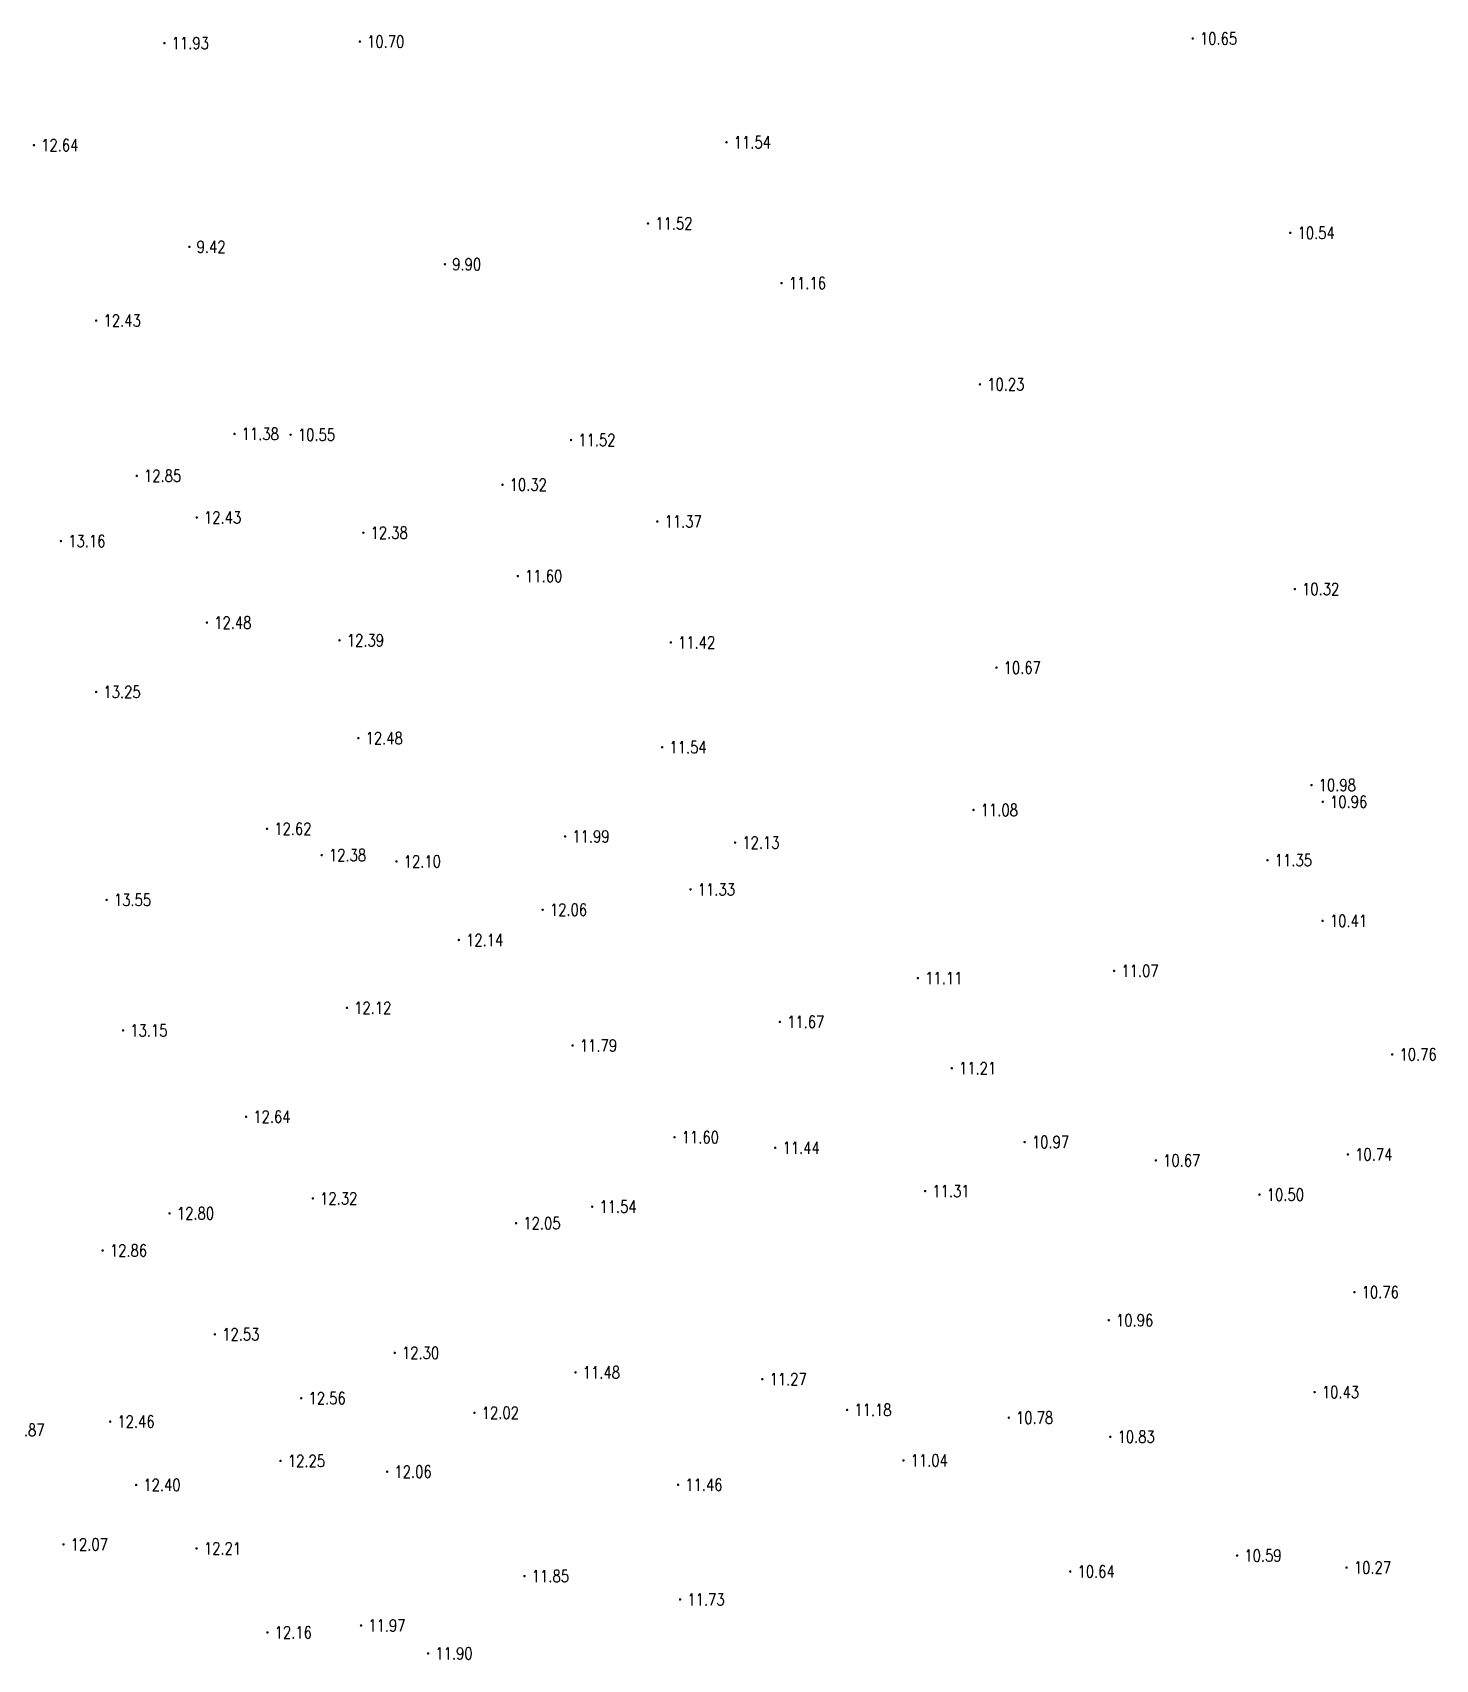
# Model space of a CAD drawing. Extents: x 476861 to 479475, y 2367369 to 2370541.
# Drawn here: x 477929.7 to 478046, y 2368760.2 to 2368895 of the extents above; entities that cross this region are included whole.
import ezdxf
from ezdxf.enums import TextEntityAlignment as Align

# ---------------------------------------------------------------- set-up
doc = ezdxf.new("R2010")
doc.units = 0
doc.header["$LTSCALE"] = 0.5
doc.layers.get('0').update_dxf_attribs({"linetype": 'CONTINUOUS'})
doc.layers.add('GCD', color=1, linetype='CONTINUOUS')
doc.styles.add('HZ', font='rs.shx', dxfattribs={"width": 0.8, "bigfont": 'hztxt.shx'})

# ---------------------------------------------------------------- blocks, each defined once
blk = doc.blocks.new('GC200')
at = {"linetype": 'Continuous', "const_width": 0.2, "flags": 128}
blk.add_lwpolyline([(-0.1, 0, 1), (0.1, 0, 1)], format="xyb", close=True, dxfattribs=at)

msp = doc.modelspace()

# ---------------------------------------------------------------- block references
at = {"layer": 'GCD', "linetype": 'Continuous'}
ref = msp.add_blockref('GC200', (478025.846, 2368894.47, 10.65), dxfattribs=dict(at, xscale=0.5, yscale=0.5, zscale=0.5))
ref.add_attrib('height', '10.65', dxfattribs={"linetype": 'Continuous', "height": 1, "style": 'HZ', "width": 0.8}).set_placement((478026.446, 2368894.47, 10.65), align=Align.MIDDLE_LEFT)
ref = msp.add_blockref('GC200', (477940.659, 2368894.09, 11.93), dxfattribs=dict(at, xscale=0.5, yscale=0.5, zscale=0.5))
ref.add_attrib('height', '11.93', dxfattribs={"linetype": 'Continuous', "height": 1, "style": 'HZ', "width": 0.8}).set_placement((477941.259, 2368894.09, 11.93), align=Align.MIDDLE_LEFT)
ref = msp.add_blockref('GC200', (477956.849, 2368894.22, 10.703), dxfattribs=dict(at, xscale=0.5, yscale=0.5, zscale=0.5))
ref.add_attrib('height', '10.70', dxfattribs={"linetype": 'Continuous', "height": 1, "style": 'HZ', "width": 0.8}).set_placement((477957.449, 2368894.22, 10.703), align=Align.MIDDLE_LEFT)
ref = msp.add_blockref('GC200', (477929.845, 2368885.642, 12.644), dxfattribs=dict(at, xscale=0.5, yscale=0.5, zscale=0.5))
ref.add_attrib('height', '12.64', dxfattribs={"linetype": 'Continuous', "height": 1, "style": 'HZ', "width": 0.8}).set_placement((477930.445, 2368885.642, 12.644), align=Align.MIDDLE_LEFT)
ref = msp.add_blockref('GC200', (477987.227, 2368885.878, 11.543), dxfattribs=dict(at, xscale=0.5, yscale=0.5, zscale=0.5))
ref.add_attrib('height', '11.54', dxfattribs={"linetype": 'Continuous', "height": 1, "style": 'HZ', "width": 0.8}).set_placement((477987.827, 2368885.878, 11.543), align=Align.MIDDLE_LEFT)
ref = msp.add_blockref('GC200', (477980.722, 2368879.156, 11.516), dxfattribs=dict(at, xscale=0.5, yscale=0.5, zscale=0.5))
ref.add_attrib('height', '11.52', dxfattribs={"linetype": 'Continuous', "height": 1, "style": 'HZ', "width": 0.8}).set_placement((477981.322, 2368879.156, 11.516), align=Align.MIDDLE_LEFT)
ref = msp.add_blockref('GC200', (478033.934, 2368878.375, 10.54), dxfattribs=dict(at, xscale=0.5, yscale=0.5, zscale=0.5))
ref.add_attrib('height', '10.54', dxfattribs={"linetype": 'Continuous', "height": 1, "style": 'HZ', "width": 0.8}).set_placement((478034.534, 2368878.375, 10.54), align=Align.MIDDLE_LEFT)
ref = msp.add_blockref('GC200', (477942.727, 2368877.221, 9.42), dxfattribs=dict(at, xscale=0.5, yscale=0.5, zscale=0.5))
ref.add_attrib('height', '9.42', dxfattribs={"linetype": 'Continuous', "height": 1, "style": 'HZ', "width": 0.8}).set_placement((477943.327, 2368877.221, 9.42), align=Align.MIDDLE_LEFT)
ref = msp.add_blockref('GC200', (477963.9, 2368875.776, 9.902), dxfattribs=dict(at, xscale=0.5, yscale=0.5, zscale=0.5))
ref.add_attrib('height', '9.90', dxfattribs={"linetype": 'Continuous', "height": 1, "style": 'HZ', "width": 0.8}).set_placement((477964.5, 2368875.776, 9.902), align=Align.MIDDLE_LEFT)
ref = msp.add_blockref('GC200', (477991.785, 2368874.215, 11.159), dxfattribs=dict(at, xscale=0.5, yscale=0.5, zscale=0.5))
ref.add_attrib('height', '11.16', dxfattribs={"linetype": 'Continuous', "height": 1, "style": 'HZ', "width": 0.8}).set_placement((477992.385, 2368874.215, 11.159), align=Align.MIDDLE_LEFT)
ref = msp.add_blockref('GC200', (477935.011, 2368871.108, 12.43), dxfattribs=dict(at, xscale=0.5, yscale=0.5, zscale=0.5))
ref.add_attrib('height', '12.43', dxfattribs={"linetype": 'Continuous', "height": 1, "style": 'HZ', "width": 0.8}).set_placement((477935.611, 2368871.108, 12.43), align=Align.MIDDLE_LEFT)
ref = msp.add_blockref('GC200', (478008.221, 2368865.831, 10.233), dxfattribs=dict(at, xscale=0.5, yscale=0.5, zscale=0.5))
ref.add_attrib('height', '10.23', dxfattribs={"linetype": 'Continuous', "height": 1, "style": 'HZ', "width": 0.8}).set_placement((478008.821, 2368865.831, 10.233), align=Align.MIDDLE_LEFT)
ref = msp.add_blockref('GC200', (477946.46, 2368861.722, 11.384), dxfattribs=dict(at, xscale=0.5, yscale=0.5, zscale=0.5))
ref.add_attrib('height', '11.38', dxfattribs={"linetype": 'Continuous', "height": 1, "style": 'HZ', "width": 0.8}).set_placement((477947.06, 2368861.722, 11.384), align=Align.MIDDLE_LEFT)
ref = msp.add_blockref('GC200', (477951.116, 2368861.658, 10.552), dxfattribs=dict(at, xscale=0.5, yscale=0.5, zscale=0.5))
ref.add_attrib('height', '10.55', dxfattribs={"linetype": 'Continuous', "height": 1, "style": 'HZ', "width": 0.8}).set_placement((477951.716, 2368861.658, 10.552), align=Align.MIDDLE_LEFT)
ref = msp.add_blockref('GC200', (477974.346, 2368861.219, 11.521), dxfattribs=dict(at, xscale=0.5, yscale=0.5, zscale=0.5))
ref.add_attrib('height', '11.52', dxfattribs={"linetype": 'Continuous', "height": 1, "style": 'HZ', "width": 0.8}).set_placement((477974.946, 2368861.219, 11.521), align=Align.MIDDLE_LEFT)
ref = msp.add_blockref('GC200', (477938.367, 2368858.254, 12.846), dxfattribs=dict(at, xscale=0.5, yscale=0.5, zscale=0.5))
ref.add_attrib('height', '12.85', dxfattribs={"linetype": 'Continuous', "height": 1, "style": 'HZ', "width": 0.8}).set_placement((477938.967, 2368858.254, 12.846), align=Align.MIDDLE_LEFT)
ref = msp.add_blockref('GC200', (477968.663, 2368857.517, 10.316), dxfattribs=dict(at, xscale=0.5, yscale=0.5, zscale=0.5))
ref.add_attrib('height', '10.32', dxfattribs={"linetype": 'Continuous', "height": 1, "style": 'HZ', "width": 0.8}).set_placement((477969.263, 2368857.517, 10.316), align=Align.MIDDLE_LEFT)
ref = msp.add_blockref('GC200', (477943.339, 2368854.801, 12.434), dxfattribs=dict(at, xscale=0.5, yscale=0.5, zscale=0.5))
ref.add_attrib('height', '12.43', dxfattribs={"linetype": 'Continuous', "height": 1, "style": 'HZ', "width": 0.8}).set_placement((477943.939, 2368854.801, 12.434), align=Align.MIDDLE_LEFT)
ref = msp.add_blockref('GC200', (477981.496, 2368854.476, 11.373), dxfattribs=dict(at, xscale=0.5, yscale=0.5, zscale=0.5))
ref.add_attrib('height', '11.37', dxfattribs={"linetype": 'Continuous', "height": 1, "style": 'HZ', "width": 0.8}).set_placement((477982.096, 2368854.476, 11.373), align=Align.MIDDLE_LEFT)
ref = msp.add_blockref('GC200', (477932.088, 2368852.849, 13.157), dxfattribs=dict(at, xscale=0.5, yscale=0.5, zscale=0.5))
ref.add_attrib('height', '13.16', dxfattribs={"linetype": 'Continuous', "height": 1, "style": 'HZ', "width": 0.8}).set_placement((477932.688, 2368852.849, 13.157), align=Align.MIDDLE_LEFT)
ref = msp.add_blockref('GC200', (477957.138, 2368853.54, 12.381), dxfattribs=dict(at, xscale=0.5, yscale=0.5, zscale=0.5))
ref.add_attrib('height', '12.38', dxfattribs={"linetype": 'Continuous', "height": 1, "style": 'HZ', "width": 0.8}).set_placement((477957.738, 2368853.54, 12.381), align=Align.MIDDLE_LEFT)
ref = msp.add_blockref('GC200', (477969.937, 2368849.951, 11.595), dxfattribs=dict(at, xscale=0.5, yscale=0.5, zscale=0.5))
ref.add_attrib('height', '11.60', dxfattribs={"linetype": 'Continuous', "height": 1, "style": 'HZ', "width": 0.8}).set_placement((477970.537, 2368849.951, 11.595), align=Align.MIDDLE_LEFT)
ref = msp.add_blockref('GC200', (478034.307, 2368848.872, 10.32), dxfattribs=dict(at, xscale=0.5, yscale=0.5, zscale=0.5))
ref.add_attrib('height', '10.32', dxfattribs={"linetype": 'Continuous', "height": 1, "style": 'HZ', "width": 0.8}).set_placement((478034.907, 2368848.872, 10.32), align=Align.MIDDLE_LEFT)
ref = msp.add_blockref('GC200', (477944.182, 2368846.091, 12.483), dxfattribs=dict(at, xscale=0.5, yscale=0.5, zscale=0.5))
ref.add_attrib('height', '12.48', dxfattribs={"linetype": 'Continuous', "height": 1, "style": 'HZ', "width": 0.8}).set_placement((477944.782, 2368846.091, 12.483), align=Align.MIDDLE_LEFT)
ref = msp.add_blockref('GC200', (477955.169, 2368844.625, 12.388), dxfattribs=dict(at, xscale=0.5, yscale=0.5, zscale=0.5))
ref.add_attrib('height', '12.39', dxfattribs={"linetype": 'Continuous', "height": 1, "style": 'HZ', "width": 0.8}).set_placement((477955.769, 2368844.625, 12.388), align=Align.MIDDLE_LEFT)
ref = msp.add_blockref('GC200', (477982.61, 2368844.45, 11.424), dxfattribs=dict(at, xscale=0.5, yscale=0.5, zscale=0.5))
ref.add_attrib('height', '11.42', dxfattribs={"linetype": 'Continuous', "height": 1, "style": 'HZ', "width": 0.8}).set_placement((477983.21, 2368844.45, 11.424), align=Align.MIDDLE_LEFT)
ref = msp.add_blockref('GC200', (478009.586, 2368842.363, 10.671), dxfattribs=dict(at, xscale=0.5, yscale=0.5, zscale=0.5))
ref.add_attrib('height', '10.67', dxfattribs={"linetype": 'Continuous', "height": 1, "style": 'HZ', "width": 0.8}).set_placement((478010.186, 2368842.363, 10.671), align=Align.MIDDLE_LEFT)
ref = msp.add_blockref('GC200', (477935.003, 2368840.35, 13.245), dxfattribs=dict(at, xscale=0.5, yscale=0.5, zscale=0.5))
ref.add_attrib('height', '13.25', dxfattribs={"linetype": 'Continuous', "height": 1, "style": 'HZ', "width": 0.8}).set_placement((477935.603, 2368840.35, 13.245), align=Align.MIDDLE_LEFT)
ref = msp.add_blockref('GC200', (477956.725, 2368836.523, 12.484), dxfattribs=dict(at, xscale=0.5, yscale=0.5, zscale=0.5))
ref.add_attrib('height', '12.48', dxfattribs={"linetype": 'Continuous', "height": 1, "style": 'HZ', "width": 0.8}).set_placement((477957.325, 2368836.523, 12.484), align=Align.MIDDLE_LEFT)
ref = msp.add_blockref('GC200', (477981.897, 2368835.773, 11.54), dxfattribs=dict(at, xscale=0.5, yscale=0.5, zscale=0.5))
ref.add_attrib('height', '11.54', dxfattribs={"linetype": 'Continuous', "height": 1, "style": 'HZ', "width": 0.8}).set_placement((477982.497, 2368835.773, 11.54), align=Align.MIDDLE_LEFT)
ref = msp.add_blockref('GC200', (478035.685, 2368832.638, 10.979), dxfattribs=dict(at, xscale=0.5, yscale=0.5, zscale=0.5))
ref.add_attrib('height', '10.98', dxfattribs={"linetype": 'Continuous', "height": 1, "style": 'HZ', "width": 0.8}).set_placement((478036.285, 2368832.638, 10.979), align=Align.MIDDLE_LEFT)
ref = msp.add_blockref('GC200', (478036.626, 2368831.251, 10.961), dxfattribs=dict(at, xscale=0.5, yscale=0.5, zscale=0.5))
ref.add_attrib('height', '10.96', dxfattribs={"linetype": 'Continuous', "height": 1, "style": 'HZ', "width": 0.8}).set_placement((478037.226, 2368831.251, 10.961), align=Align.MIDDLE_LEFT)
ref = msp.add_blockref('GC200', (478007.687, 2368830.574, 11.08), dxfattribs=dict(at, xscale=0.5, yscale=0.5, zscale=0.5))
ref.add_attrib('height', '11.08', dxfattribs={"linetype": 'Continuous', "height": 1, "style": 'HZ', "width": 0.8}).set_placement((478008.287, 2368830.574, 11.08), align=Align.MIDDLE_LEFT)
ref = msp.add_blockref('GC200', (477949.158, 2368829.015, 12.619), dxfattribs=dict(at, xscale=0.5, yscale=0.5, zscale=0.5))
ref.add_attrib('height', '12.62', dxfattribs={"linetype": 'Continuous', "height": 1, "style": 'HZ', "width": 0.8}).set_placement((477949.758, 2368829.015, 12.619), align=Align.MIDDLE_LEFT)
ref = msp.add_blockref('GC200', (477973.854, 2368828.381, 11.994), dxfattribs=dict(at, xscale=0.5, yscale=0.5, zscale=0.5))
ref.add_attrib('height', '11.99', dxfattribs={"linetype": 'Continuous', "height": 1, "style": 'HZ', "width": 0.8}).set_placement((477974.454, 2368828.381, 11.994), align=Align.MIDDLE_LEFT)
ref = msp.add_blockref('GC200', (477987.934, 2368827.869, 12.132), dxfattribs=dict(at, xscale=0.5, yscale=0.5, zscale=0.5))
ref.add_attrib('height', '12.13', dxfattribs={"linetype": 'Continuous', "height": 1, "style": 'HZ', "width": 0.8}).set_placement((477988.534, 2368827.869, 12.132), align=Align.MIDDLE_LEFT)
ref = msp.add_blockref('GC200', (477953.688, 2368826.835, 12.38), dxfattribs=dict(at, xscale=0.5, yscale=0.5, zscale=0.5))
ref.add_attrib('height', '12.38', dxfattribs={"linetype": 'Continuous', "height": 1, "style": 'HZ', "width": 0.8}).set_placement((477954.288, 2368826.835, 12.38), align=Align.MIDDLE_LEFT)
ref = msp.add_blockref('GC200', (477959.883, 2368826.31, 12.098), dxfattribs=dict(at, xscale=0.5, yscale=0.5, zscale=0.5))
ref.add_attrib('height', '12.10', dxfattribs={"linetype": 'Continuous', "height": 1, "style": 'HZ', "width": 0.8}).set_placement((477960.483, 2368826.31, 12.098), align=Align.MIDDLE_LEFT)
ref = msp.add_blockref('GC200', (478032.045, 2368826.414, 11.347), dxfattribs=dict(at, xscale=0.5, yscale=0.5, zscale=0.5))
ref.add_attrib('height', '11.35', dxfattribs={"linetype": 'Continuous', "height": 1, "style": 'HZ', "width": 0.8}).set_placement((478032.645, 2368826.414, 11.347), align=Align.MIDDLE_LEFT)
ref = msp.add_blockref('GC200', (477935.873, 2368823.121, 13.549), dxfattribs=dict(at, xscale=0.5, yscale=0.5, zscale=0.5))
ref.add_attrib('height', '13.55', dxfattribs={"linetype": 'Continuous', "height": 1, "style": 'HZ', "width": 0.8}).set_placement((477936.473, 2368823.121, 13.549), align=Align.MIDDLE_LEFT)
ref = msp.add_blockref('GC200', (477984.243, 2368823.992, 11.331), dxfattribs=dict(at, xscale=0.5, yscale=0.5, zscale=0.5))
ref.add_attrib('height', '11.33', dxfattribs={"linetype": 'Continuous', "height": 1, "style": 'HZ', "width": 0.8}).set_placement((477984.843, 2368823.992, 11.331), align=Align.MIDDLE_LEFT)
ref = msp.add_blockref('GC200', (477971.994, 2368822.309, 12.064), dxfattribs=dict(at, xscale=0.5, yscale=0.5, zscale=0.5))
ref.add_attrib('height', '12.06', dxfattribs={"linetype": 'Continuous', "height": 1, "style": 'HZ', "width": 0.8}).set_placement((477972.594, 2368822.309, 12.064), align=Align.MIDDLE_LEFT)
ref = msp.add_blockref('GC200', (478036.611, 2368821.393, 10.412), dxfattribs=dict(at, xscale=0.5, yscale=0.5, zscale=0.5))
ref.add_attrib('height', '10.41', dxfattribs={"linetype": 'Continuous', "height": 1, "style": 'HZ', "width": 0.8}).set_placement((478037.211, 2368821.393, 10.412), align=Align.MIDDLE_LEFT)
ref = msp.add_blockref('GC200', (477965.051, 2368819.805, 12.144), dxfattribs=dict(at, xscale=0.5, yscale=0.5, zscale=0.5))
ref.add_attrib('height', '12.14', dxfattribs={"linetype": 'Continuous', "height": 1, "style": 'HZ', "width": 0.8}).set_placement((477965.651, 2368819.805, 12.144), align=Align.MIDDLE_LEFT)
ref = msp.add_blockref('GC200', (478003.082, 2368816.651, 11.111), dxfattribs=dict(at, xscale=0.5, yscale=0.5, zscale=0.5))
ref.add_attrib('height', '11.11', dxfattribs={"linetype": 'Continuous', "height": 1, "style": 'HZ', "width": 0.8}).set_placement((478003.682, 2368816.651, 11.111), align=Align.MIDDLE_LEFT)
ref = msp.add_blockref('GC200', (478019.338, 2368817.251, 11.069), dxfattribs=dict(at, xscale=0.5, yscale=0.5, zscale=0.5))
ref.add_attrib('height', '11.07', dxfattribs={"linetype": 'Continuous', "height": 1, "style": 'HZ', "width": 0.8}).set_placement((478019.938, 2368817.251, 11.069), align=Align.MIDDLE_LEFT)
ref = msp.add_blockref('GC200', (477955.775, 2368814.184, 12.12), dxfattribs=dict(at, xscale=0.5, yscale=0.5, zscale=0.5))
ref.add_attrib('height', '12.12', dxfattribs={"linetype": 'Continuous', "height": 1, "style": 'HZ', "width": 0.8}).set_placement((477956.375, 2368814.184, 12.12), align=Align.MIDDLE_LEFT)
ref = msp.add_blockref('GC200', (477937.231, 2368812.318, 13.146), dxfattribs=dict(at, xscale=0.5, yscale=0.5, zscale=0.5))
ref.add_attrib('height', '13.15', dxfattribs={"linetype": 'Continuous', "height": 1, "style": 'HZ', "width": 0.8}).set_placement((477937.831, 2368812.318, 13.146), align=Align.MIDDLE_LEFT)
ref = msp.add_blockref('GC200', (477991.647, 2368813.017, 11.668), dxfattribs=dict(at, xscale=0.5, yscale=0.5, zscale=0.5))
ref.add_attrib('height', '11.67', dxfattribs={"linetype": 'Continuous', "height": 1, "style": 'HZ', "width": 0.8}).set_placement((477992.247, 2368813.017, 11.668), align=Align.MIDDLE_LEFT)
ref = msp.add_blockref('GC200', (477974.474, 2368811.066, 11.792), dxfattribs=dict(at, xscale=0.5, yscale=0.5, zscale=0.5))
ref.add_attrib('height', '11.79', dxfattribs={"linetype": 'Continuous', "height": 1, "style": 'HZ', "width": 0.8}).set_placement((477975.074, 2368811.066, 11.792), align=Align.MIDDLE_LEFT)
ref = msp.add_blockref('GC200', (478042.377, 2368810.324, 10.764), dxfattribs=dict(at, xscale=0.5, yscale=0.5, zscale=0.5))
ref.add_attrib('height', '10.76', dxfattribs={"linetype": 'Continuous', "height": 1, "style": 'HZ', "width": 0.8}).set_placement((478042.977, 2368810.324, 10.764), align=Align.MIDDLE_LEFT)
ref = msp.add_blockref('GC200', (478005.884, 2368809.179, 11.214), dxfattribs=dict(at, xscale=0.5, yscale=0.5, zscale=0.5))
ref.add_attrib('height', '11.21', dxfattribs={"linetype": 'Continuous', "height": 1, "style": 'HZ', "width": 0.8}).set_placement((478006.484, 2368809.179, 11.214), align=Align.MIDDLE_LEFT)
ref = msp.add_blockref('GC200', (477947.424, 2368805.162, 12.644), dxfattribs=dict(at, xscale=0.5, yscale=0.5, zscale=0.5))
ref.add_attrib('height', '12.64', dxfattribs={"linetype": 'Continuous', "height": 1, "style": 'HZ', "width": 0.8}).set_placement((477948.024, 2368805.162, 12.644), align=Align.MIDDLE_LEFT)
ref = msp.add_blockref('GC200', (477982.916, 2368803.466, 11.604), dxfattribs=dict(at, xscale=0.5, yscale=0.5, zscale=0.5))
ref.add_attrib('height', '11.60', dxfattribs={"linetype": 'Continuous', "height": 1, "style": 'HZ', "width": 0.8}).set_placement((477983.516, 2368803.466, 11.604), align=Align.MIDDLE_LEFT)
ref = msp.add_blockref('GC200', (478011.925, 2368803.069, 10.973), dxfattribs=dict(at, xscale=0.5, yscale=0.5, zscale=0.5))
ref.add_attrib('height', '10.97', dxfattribs={"linetype": 'Continuous', "height": 1, "style": 'HZ', "width": 0.8}).set_placement((478012.525, 2368803.069, 10.973), align=Align.MIDDLE_LEFT)
ref = msp.add_blockref('GC200', (477991.266, 2368802.596, 11.439), dxfattribs=dict(at, xscale=0.5, yscale=0.5, zscale=0.5))
ref.add_attrib('height', '11.44', dxfattribs={"linetype": 'Continuous', "height": 1, "style": 'HZ', "width": 0.8}).set_placement((477991.866, 2368802.596, 11.439), align=Align.MIDDLE_LEFT)
ref = msp.add_blockref('GC200', (478022.796, 2368801.545, 10.673), dxfattribs=dict(at, xscale=0.5, yscale=0.5, zscale=0.5))
ref.add_attrib('height', '10.67', dxfattribs={"linetype": 'Continuous', "height": 1, "style": 'HZ', "width": 0.8}).set_placement((478023.396, 2368801.545, 10.673), align=Align.MIDDLE_LEFT)
ref = msp.add_blockref('GC200', (478038.704, 2368802.041, 10.737), dxfattribs=dict(at, xscale=0.5, yscale=0.5, zscale=0.5))
ref.add_attrib('height', '10.74', dxfattribs={"linetype": 'Continuous', "height": 1, "style": 'HZ', "width": 0.8}).set_placement((478039.304, 2368802.041, 10.737), align=Align.MIDDLE_LEFT)
ref = msp.add_blockref('GC200', (478003.681, 2368799.008, 11.31), dxfattribs=dict(at, xscale=0.5, yscale=0.5, zscale=0.5))
ref.add_attrib('height', '11.31', dxfattribs={"linetype": 'Continuous', "height": 1, "style": 'HZ', "width": 0.8}).set_placement((478004.281, 2368799.008, 11.31), align=Align.MIDDLE_LEFT)
ref = msp.add_blockref('GC200', (478031.382, 2368798.712, 10.495), dxfattribs=dict(at, xscale=0.5, yscale=0.5, zscale=0.5))
ref.add_attrib('height', '10.50', dxfattribs={"linetype": 'Continuous', "height": 1, "style": 'HZ', "width": 0.8}).set_placement((478031.982, 2368798.712, 10.495), align=Align.MIDDLE_LEFT)
ref = msp.add_blockref('GC200', (477952.957, 2368798.397, 12.321), dxfattribs=dict(at, xscale=0.5, yscale=0.5, zscale=0.5))
ref.add_attrib('height', '12.32', dxfattribs={"linetype": 'Continuous', "height": 1, "style": 'HZ', "width": 0.8}).set_placement((477953.557, 2368798.397, 12.321), align=Align.MIDDLE_LEFT)
ref = msp.add_blockref('GC200', (477976.1, 2368797.715, 11.54), dxfattribs=dict(at, xscale=0.5, yscale=0.5, zscale=0.5))
ref.add_attrib('height', '11.54', dxfattribs={"linetype": 'Continuous', "height": 1, "style": 'HZ', "width": 0.8}).set_placement((477976.7, 2368797.715, 11.54), align=Align.MIDDLE_LEFT)
ref = msp.add_blockref('GC200', (477941.089, 2368797.161, 12.799), dxfattribs=dict(at, xscale=0.5, yscale=0.5, zscale=0.5))
ref.add_attrib('height', '12.80', dxfattribs={"linetype": 'Continuous', "height": 1, "style": 'HZ', "width": 0.8}).set_placement((477941.689, 2368797.161, 12.799), align=Align.MIDDLE_LEFT)
ref = msp.add_blockref('GC200', (477969.795, 2368796.345, 12.053), dxfattribs=dict(at, xscale=0.5, yscale=0.5, zscale=0.5))
ref.add_attrib('height', '12.05', dxfattribs={"linetype": 'Continuous', "height": 1, "style": 'HZ', "width": 0.8}).set_placement((477970.395, 2368796.345, 12.053), align=Align.MIDDLE_LEFT)
ref = msp.add_blockref('GC200', (477935.542, 2368794.083, 12.864), dxfattribs=dict(at, xscale=0.5, yscale=0.5, zscale=0.5))
ref.add_attrib('height', '12.86', dxfattribs={"linetype": 'Continuous', "height": 1, "style": 'HZ', "width": 0.8}).set_placement((477936.142, 2368794.083, 12.864), align=Align.MIDDLE_LEFT)
ref = msp.add_blockref('GC200', (478039.245, 2368790.633, 10.759), dxfattribs=dict(at, xscale=0.5, yscale=0.5, zscale=0.5))
ref.add_attrib('height', '10.76', dxfattribs={"linetype": 'Continuous', "height": 1, "style": 'HZ', "width": 0.8}).set_placement((478039.845, 2368790.633, 10.759), align=Align.MIDDLE_LEFT)
ref = msp.add_blockref('GC200', (478018.897, 2368788.311, 10.964), dxfattribs=dict(at, xscale=0.5, yscale=0.5, zscale=0.5))
ref.add_attrib('height', '10.96', dxfattribs={"linetype": 'Continuous', "height": 1, "style": 'HZ', "width": 0.8}).set_placement((478019.497, 2368788.311, 10.964), align=Align.MIDDLE_LEFT)
ref = msp.add_blockref('GC200', (477944.842, 2368787.14, 12.53), dxfattribs=dict(at, xscale=0.5, yscale=0.5, zscale=0.5))
ref.add_attrib('height', '12.53', dxfattribs={"linetype": 'Continuous', "height": 1, "style": 'HZ', "width": 0.8}).set_placement((477945.442, 2368787.14, 12.53), align=Align.MIDDLE_LEFT)
ref = msp.add_blockref('GC200', (477959.74, 2368785.605, 12.297), dxfattribs=dict(at, xscale=0.5, yscale=0.5, zscale=0.5))
ref.add_attrib('height', '12.30', dxfattribs={"linetype": 'Continuous', "height": 1, "style": 'HZ', "width": 0.8}).set_placement((477960.34, 2368785.605, 12.297), align=Align.MIDDLE_LEFT)
ref = msp.add_blockref('GC200', (477974.716, 2368783.992, 11.475), dxfattribs=dict(at, xscale=0.5, yscale=0.5, zscale=0.5))
ref.add_attrib('height', '11.48', dxfattribs={"linetype": 'Continuous', "height": 1, "style": 'HZ', "width": 0.8}).set_placement((477975.316, 2368783.992, 11.475), align=Align.MIDDLE_LEFT)
ref = msp.add_blockref('GC200', (477990.193, 2368783.423, 11.265), dxfattribs=dict(at, xscale=0.5, yscale=0.5, zscale=0.5))
ref.add_attrib('height', '11.27', dxfattribs={"linetype": 'Continuous', "height": 1, "style": 'HZ', "width": 0.8}).set_placement((477990.793, 2368783.423, 11.265), align=Align.MIDDLE_LEFT)
ref = msp.add_blockref('GC200', (477951.996, 2368781.846, 12.557), dxfattribs=dict(at, xscale=0.5, yscale=0.5, zscale=0.5))
ref.add_attrib('height', '12.56', dxfattribs={"linetype": 'Continuous', "height": 1, "style": 'HZ', "width": 0.8}).set_placement((477952.596, 2368781.846, 12.557), align=Align.MIDDLE_LEFT)
ref = msp.add_blockref('GC200', (478035.95, 2368782.358, 10.432), dxfattribs=dict(at, xscale=0.5, yscale=0.5, zscale=0.5))
ref.add_attrib('height', '10.43', dxfattribs={"linetype": 'Continuous', "height": 1, "style": 'HZ', "width": 0.8}).set_placement((478036.55, 2368782.358, 10.432), align=Align.MIDDLE_LEFT)
ref = msp.add_blockref('GC200', (477936.163, 2368779.91, 12.458), dxfattribs=dict(at, xscale=0.5, yscale=0.5, zscale=0.5))
ref.add_attrib('height', '12.46', dxfattribs={"linetype": 'Continuous', "height": 1, "style": 'HZ', "width": 0.8}).set_placement((477936.763, 2368779.91, 12.458), align=Align.MIDDLE_LEFT)
ref = msp.add_blockref('GC200', (477966.344, 2368780.644, 12.021), dxfattribs=dict(at, xscale=0.5, yscale=0.5, zscale=0.5))
ref.add_attrib('height', '12.02', dxfattribs={"linetype": 'Continuous', "height": 1, "style": 'HZ', "width": 0.8}).set_placement((477966.944, 2368780.644, 12.021), align=Align.MIDDLE_LEFT)
ref = msp.add_blockref('GC200', (477997.216, 2368780.88, 11.181), dxfattribs=dict(at, xscale=0.5, yscale=0.5, zscale=0.5))
ref.add_attrib('height', '11.18', dxfattribs={"linetype": 'Continuous', "height": 1, "style": 'HZ', "width": 0.8}).set_placement((477997.816, 2368780.88, 11.181), align=Align.MIDDLE_LEFT)
ref = msp.add_blockref('GC200', (478010.607, 2368780.236, 10.776), dxfattribs=dict(at, xscale=0.5, yscale=0.5, zscale=0.5))
ref.add_attrib('height', '10.78', dxfattribs={"linetype": 'Continuous', "height": 1, "style": 'HZ', "width": 0.8}).set_placement((478011.207, 2368780.236, 10.776), align=Align.MIDDLE_LEFT)
ref = msp.add_blockref('GC200', (477927.045, 2368779.218, 12.874), dxfattribs=dict(at, xscale=0.5, yscale=0.5, zscale=0.5))
ref.add_attrib('height', '12.87', dxfattribs={"linetype": 'Continuous', "height": 1, "style": 'HZ', "width": 0.8}).set_placement((477927.645, 2368779.218, 12.874), align=Align.MIDDLE_LEFT)
ref = msp.add_blockref('GC200', (478019.021, 2368778.656, 10.828), dxfattribs=dict(at, xscale=0.5, yscale=0.5, zscale=0.5))
ref.add_attrib('height', '10.83', dxfattribs={"linetype": 'Continuous', "height": 1, "style": 'HZ', "width": 0.8}).set_placement((478019.621, 2368778.656, 10.828), align=Align.MIDDLE_LEFT)
ref = msp.add_blockref('GC200', (477950.28, 2368776.653, 12.254), dxfattribs=dict(at, xscale=0.5, yscale=0.5, zscale=0.5))
ref.add_attrib('height', '12.25', dxfattribs={"linetype": 'Continuous', "height": 1, "style": 'HZ', "width": 0.8}).set_placement((477950.88, 2368776.653, 12.254), align=Align.MIDDLE_LEFT)
ref = msp.add_blockref('GC200', (477959.114, 2368775.764, 12.055), dxfattribs=dict(at, xscale=0.5, yscale=0.5, zscale=0.5))
ref.add_attrib('height', '12.06', dxfattribs={"linetype": 'Continuous', "height": 1, "style": 'HZ', "width": 0.8}).set_placement((477959.714, 2368775.764, 12.055), align=Align.MIDDLE_LEFT)
ref = msp.add_blockref('GC200', (478001.88, 2368776.697, 11.044), dxfattribs=dict(at, xscale=0.5, yscale=0.5, zscale=0.5))
ref.add_attrib('height', '11.04', dxfattribs={"linetype": 'Continuous', "height": 1, "style": 'HZ', "width": 0.8}).set_placement((478002.48, 2368776.697, 11.044), align=Align.MIDDLE_LEFT)
ref = msp.add_blockref('GC200', (477938.315, 2368774.667, 12.395), dxfattribs=dict(at, xscale=0.5, yscale=0.5, zscale=0.5))
ref.add_attrib('height', '12.40', dxfattribs={"linetype": 'Continuous', "height": 1, "style": 'HZ', "width": 0.8}).set_placement((477938.915, 2368774.667, 12.395), align=Align.MIDDLE_LEFT)
ref = msp.add_blockref('GC200', (477983.211, 2368774.683, 11.46), dxfattribs=dict(at, xscale=0.5, yscale=0.5, zscale=0.5))
ref.add_attrib('height', '11.46', dxfattribs={"linetype": 'Continuous', "height": 1, "style": 'HZ', "width": 0.8}).set_placement((477983.811, 2368774.683, 11.46), align=Align.MIDDLE_LEFT)
ref = msp.add_blockref('GC200', (477932.295, 2368769.742, 12.065), dxfattribs=dict(at, xscale=0.5, yscale=0.5, zscale=0.5))
ref.add_attrib('height', '12.07', dxfattribs={"linetype": 'Continuous', "height": 1, "style": 'HZ', "width": 0.8}).set_placement((477932.895, 2368769.742, 12.065), align=Align.MIDDLE_LEFT)
ref = msp.add_blockref('GC200', (477943.327, 2368769.409, 12.212), dxfattribs=dict(at, xscale=0.5, yscale=0.5, zscale=0.5))
ref.add_attrib('height', '12.21', dxfattribs={"linetype": 'Continuous', "height": 1, "style": 'HZ', "width": 0.8}).set_placement((477943.927, 2368769.409, 12.212), align=Align.MIDDLE_LEFT)
ref = msp.add_blockref('GC200', (478029.528, 2368768.818, 10.591), dxfattribs=dict(at, xscale=0.5, yscale=0.5, zscale=0.5))
ref.add_attrib('height', '10.59', dxfattribs={"linetype": 'Continuous', "height": 1, "style": 'HZ', "width": 0.8}).set_placement((478030.128, 2368768.818, 10.591), align=Align.MIDDLE_LEFT)
ref = msp.add_blockref('GC200', (478038.6, 2368767.817, 10.268), dxfattribs=dict(at, xscale=0.5, yscale=0.5, zscale=0.5))
ref.add_attrib('height', '10.27', dxfattribs={"linetype": 'Continuous', "height": 1, "style": 'HZ', "width": 0.8}).set_placement((478039.2, 2368767.817, 10.268), align=Align.MIDDLE_LEFT)
ref = msp.add_blockref('GC200', (477970.493, 2368767.118, 11.845), dxfattribs=dict(at, xscale=0.5, yscale=0.5, zscale=0.5))
ref.add_attrib('height', '11.85', dxfattribs={"linetype": 'Continuous', "height": 1, "style": 'HZ', "width": 0.8}).set_placement((477971.093, 2368767.118, 11.845), align=Align.MIDDLE_LEFT)
ref = msp.add_blockref('GC200', (478015.703, 2368767.495, 10.642), dxfattribs=dict(at, xscale=0.5, yscale=0.5, zscale=0.5))
ref.add_attrib('height', '10.64', dxfattribs={"linetype": 'Continuous', "height": 1, "style": 'HZ', "width": 0.8}).set_placement((478016.303, 2368767.495, 10.642), align=Align.MIDDLE_LEFT)
ref = msp.add_blockref('GC200', (477983.385, 2368765.178, 11.726), dxfattribs=dict(at, xscale=0.5, yscale=0.5, zscale=0.5))
ref.add_attrib('height', '11.73', dxfattribs={"linetype": 'Continuous', "height": 1, "style": 'HZ', "width": 0.8}).set_placement((477983.985, 2368765.178, 11.726), align=Align.MIDDLE_LEFT)
ref = msp.add_blockref('GC200', (477949.191, 2368762.45, 12.16), dxfattribs=dict(at, xscale=0.5, yscale=0.5, zscale=0.5))
ref.add_attrib('height', '12.16', dxfattribs={"linetype": 'Continuous', "height": 1, "style": 'HZ', "width": 0.8}).set_placement((477949.791, 2368762.45, 12.16), align=Align.MIDDLE_LEFT)
ref = msp.add_blockref('GC200', (477956.947, 2368763.021, 11.965), dxfattribs=dict(at, xscale=0.5, yscale=0.5, zscale=0.5))
ref.add_attrib('height', '11.97', dxfattribs={"linetype": 'Continuous', "height": 1, "style": 'HZ', "width": 0.8}).set_placement((477957.547, 2368763.021, 11.965), align=Align.MIDDLE_LEFT)
ref = msp.add_blockref('GC200', (477962.505, 2368760.71, 11.904), dxfattribs=dict(at, xscale=0.5, yscale=0.5, zscale=0.5))
ref.add_attrib('height', '11.90', dxfattribs={"linetype": 'Continuous', "height": 1, "style": 'HZ', "width": 0.8}).set_placement((477963.105, 2368760.71, 11.904), align=Align.MIDDLE_LEFT)

doc.saveas('drawing.dxf')
